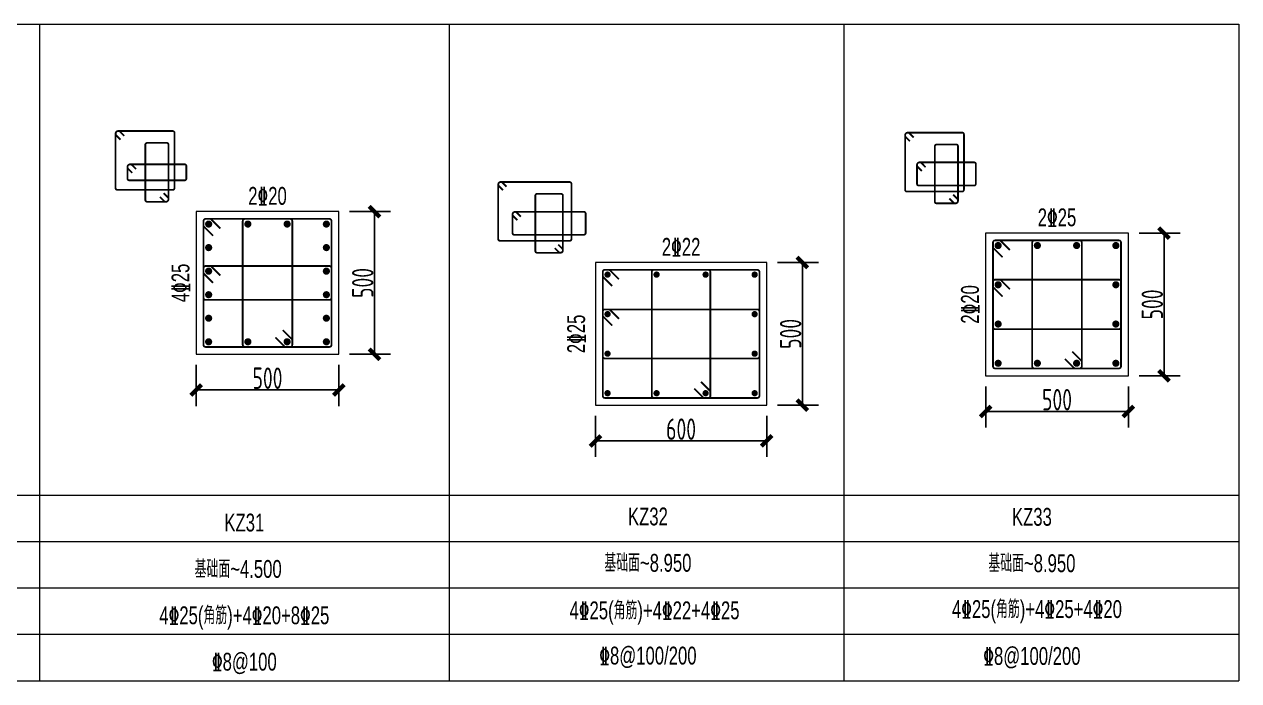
# Model space of a CAD drawing. Extents: x -695511 to 885008, y -751583 to -95266.
# Drawn here: x 291143 to 308165, y -265879 to -256679 of the extents above; entities that cross this region are included whole.
import ezdxf
from ezdxf.enums import TextEntityAlignment as Align

# ---------------------------------------------------------------- set-up
doc = ezdxf.new("R2010")
doc.units = 0
doc.header["$LTSCALE"] = 1000
doc.header["$MEASUREMENT"] = 0
for name, color, linetype, lineweight in [('柱原位标注', 7, 'Continuous', 18), ('柱尺寸标注', 3, 'Continuous', 18), ('柱截面轮廓', 7, 'Continuous', 18), ('柱箍筋', 1, 'Continuous', 25), ('柱纵筋', 1, 'Continuous', 70), ('柱表文字', 7, 'Continuous', 18), ('柱表边线', 253, 'Continuous', 18)]:
    doc.layers.add(name, color=color, linetype=linetype, lineweight=lineweight)
doc.styles.add('样式 1', font='GS_TXT.shx', dxfattribs={"width": 0.7, "height": 375, "bigfont": 'yjkchn.shx'})
doc.styles.add('盈建科标注', font='yjkeng.shx', dxfattribs={"width": 0.7, "height": 300, "bigfont": 'yjkchn.shx'})
doc.dimstyles.new('盈建科结构', dxfattribs={"dimscale": 150, "dimtxt": 2.5, "dimasz": 1, "dimexe": 1.5, "dimexo": 1.5, "dimgap": 1, "dimtad": 1, "dimdec": 0, "dimzin": 0, "dimdsep": 46, "dimtxsty": '盈建科标注', "dimblk": 'ARCHTICK', "dimcen": 0.09, "dimclrt": 7, "dimadec": 0, "dimazin": 0, "dimtfac": 1, "dimtdec": 4, "dimtix": 1, "dimtmove": 2, "dimatfit": 3, "dimfxl": 1, "dimtolj": 1, "dimtzin": 0, "dimarcsym": 0})

# ---------------------------------------------------------------- blocks, each defined once
blk = doc.blocks.new('_ArchTick')
at = {"color": 0, "linetype": 'ByBlock', "const_width": 0.4}
blk.add_lwpolyline([(-0.5, -0.5), (0.5, 0.5)], dxfattribs=at)
blk = doc.blocks.new('*D344')
at = {"layer": 'Defpoints', "color": 0, "transparency": 16777216}
for p in [(293552, -261304), (295552, -261304), (295552, -261804)]:
    blk.add_point(p, dxfattribs=at)
at = {"layer": '柱尺寸标注', "color": 0, "lineweight": -2, "transparency": 16777216}
for p, q in [((293552, -261454), (293552, -262029)), ((295552, -261454), (295552, -262029)), ((293552, -261804), (295552, -261804))]:
    blk.add_line(p, q, dxfattribs=at)
at = {"layer": '柱尺寸标注', "color": 0, "linetype": 'ByBlock', "lineweight": -2, "transparency": 16777216, "xscale": 150, "yscale": 150, "zscale": 150, "rotation": 180}
blk.add_blockref('_ArchTick', (293552, -261804), dxfattribs=at)
at = {"layer": '柱尺寸标注', "color": 0, "linetype": 'ByBlock', "lineweight": -2, "transparency": 16777216, "xscale": 150, "yscale": 150, "zscale": 150}
blk.add_blockref('_ArchTick', (295552, -261804), dxfattribs=at)
at = {"layer": '柱尺寸标注', "color": 7, "lineweight": 18, "transparency": 16777216, "insert": (294552, -261639), "char_height": 300, "attachment_point": 5, "style": '盈建科标注'}
blk.add_mtext('\\A1;500', dxfattribs=at)
blk = doc.blocks.new('*D345')
at = {"layer": 'Defpoints', "color": 0, "transparency": 16777216}
for p in [(295552, -259304), (296052, -259304), (295552, -261304)]:
    blk.add_point(p, dxfattribs=at)
at = {"layer": '柱尺寸标注', "color": 0, "lineweight": -2, "transparency": 16777216}
for p, q in [((295702, -259304), (296277, -259304)), ((296052, -261304), (296052, -259304)), ((295702, -261304), (296277, -261304))]:
    blk.add_line(p, q, dxfattribs=at)
at = {"layer": '柱尺寸标注', "color": 0, "linetype": 'ByBlock', "lineweight": -2, "transparency": 16777216, "xscale": 150, "yscale": 150, "zscale": 150}
for p, rotation in [((296052, -259304), 90), ((296052, -261304), 270)]:
    blk.add_blockref('_ArchTick', p, dxfattribs=dict(at, rotation=rotation))
at = {"layer": '柱尺寸标注', "color": 7, "lineweight": 18, "transparency": 16777216, "insert": (295887, -260304), "char_height": 300, "attachment_point": 5, "rotation": 90, "style": '盈建科标注'}
blk.add_mtext('\\A1;500', dxfattribs=at)
blk = doc.blocks.new('*D346')
at = {"layer": 'Defpoints', "color": 0, "transparency": 16777216}
for p in [(299149, -262018), (301549, -262018), (301549, -262518)]:
    blk.add_point(p, dxfattribs=at)
at = {"layer": '柱尺寸标注', "color": 0, "lineweight": -2, "transparency": 16777216}
for p, q in [((299149, -262168), (299149, -262743)), ((301549, -262168), (301549, -262743)), ((299149, -262518), (301549, -262518))]:
    blk.add_line(p, q, dxfattribs=at)
at = {"layer": '柱尺寸标注', "color": 0, "linetype": 'ByBlock', "lineweight": -2, "transparency": 16777216, "xscale": 150, "yscale": 150, "zscale": 150, "rotation": 180}
blk.add_blockref('_ArchTick', (299149, -262518), dxfattribs=at)
at = {"layer": '柱尺寸标注', "color": 0, "linetype": 'ByBlock', "lineweight": -2, "transparency": 16777216, "xscale": 150, "yscale": 150, "zscale": 150}
blk.add_blockref('_ArchTick', (301549, -262518), dxfattribs=at)
at = {"layer": '柱尺寸标注', "color": 7, "lineweight": 18, "transparency": 16777216, "insert": (300349, -262353), "char_height": 300, "attachment_point": 5, "style": '盈建科标注'}
blk.add_mtext('\\A1;600', dxfattribs=at)
blk = doc.blocks.new('*D347')
at = {"layer": 'Defpoints', "color": 0, "transparency": 16777216}
for p in [(301549, -260018), (302049, -260018), (301549, -262018)]:
    blk.add_point(p, dxfattribs=at)
at = {"layer": '柱尺寸标注', "color": 0, "lineweight": -2, "transparency": 16777216}
for p, q in [((301699, -260018), (302274, -260018)), ((302049, -262018), (302049, -260018)), ((301699, -262018), (302274, -262018))]:
    blk.add_line(p, q, dxfattribs=at)
at = {"layer": '柱尺寸标注', "color": 0, "linetype": 'ByBlock', "lineweight": -2, "transparency": 16777216, "xscale": 150, "yscale": 150, "zscale": 150}
for p, rotation in [((302049, -260018), 90), ((302049, -262018), 270)]:
    blk.add_blockref('_ArchTick', p, dxfattribs=dict(at, rotation=rotation))
at = {"layer": '柱尺寸标注', "color": 7, "lineweight": 18, "transparency": 16777216, "insert": (301884, -261018), "char_height": 300, "attachment_point": 5, "rotation": 90, "style": '盈建科标注'}
blk.add_mtext('\\A1;500', dxfattribs=at)
blk = doc.blocks.new('*D348')
at = {"layer": 'Defpoints', "color": 0, "transparency": 16777216}
for p in [(304618, -261605), (306618, -261605), (306618, -262105)]:
    blk.add_point(p, dxfattribs=at)
at = {"layer": '柱尺寸标注', "color": 0, "lineweight": -2, "transparency": 16777216}
for p, q in [((304618, -261755), (304618, -262330)), ((306618, -261755), (306618, -262330)), ((304618, -262105), (306618, -262105))]:
    blk.add_line(p, q, dxfattribs=at)
at = {"layer": '柱尺寸标注', "color": 0, "linetype": 'ByBlock', "lineweight": -2, "transparency": 16777216, "xscale": 150, "yscale": 150, "zscale": 150, "rotation": 180}
blk.add_blockref('_ArchTick', (304618, -262105), dxfattribs=at)
at = {"layer": '柱尺寸标注', "color": 0, "linetype": 'ByBlock', "lineweight": -2, "transparency": 16777216, "xscale": 150, "yscale": 150, "zscale": 150}
blk.add_blockref('_ArchTick', (306618, -262105), dxfattribs=at)
at = {"layer": '柱尺寸标注', "color": 7, "lineweight": 18, "transparency": 16777216, "insert": (305618, -261940), "char_height": 300, "attachment_point": 5, "style": '盈建科标注'}
blk.add_mtext('\\A1;500', dxfattribs=at)
blk = doc.blocks.new('*D349')
at = {"layer": 'Defpoints', "color": 0, "transparency": 16777216}
for p in [(306618, -259605), (307118, -259605), (306618, -261605)]:
    blk.add_point(p, dxfattribs=at)
at = {"layer": '柱尺寸标注', "color": 0, "lineweight": -2, "transparency": 16777216}
for p, q in [((306768, -259605), (307343, -259605)), ((307118, -261605), (307118, -259605)), ((306768, -261605), (307343, -261605))]:
    blk.add_line(p, q, dxfattribs=at)
at = {"layer": '柱尺寸标注', "color": 0, "linetype": 'ByBlock', "lineweight": -2, "transparency": 16777216, "xscale": 150, "yscale": 150, "zscale": 150}
for p, rotation in [((307118, -259605), 90), ((307118, -261605), 270)]:
    blk.add_blockref('_ArchTick', p, dxfattribs=dict(at, rotation=rotation))
at = {"layer": '柱尺寸标注', "color": 7, "lineweight": 18, "transparency": 16777216, "insert": (306953, -260605), "char_height": 300, "attachment_point": 5, "rotation": 90, "style": '盈建科标注'}
blk.add_mtext('\\A1;500', dxfattribs=at)

msp = doc.modelspace()

# ---------------------------------------------------------------- linework, layer by layer
at = {"layer": '柱截面轮廓', "lineweight": 18}
for points in [[(295552.1, -259303.8), (293552.1, -259303.8), (293552.1, -261303.8), (295552.1, -261303.8)], [(306617.7, -259604.8), (304617.7, -259604.8), (304617.7, -261604.8), (306617.7, -261604.8)], [(301549, -260018.3), (299149, -260018.3), (299149, -262018.3), (301549, -262018.3)]]:
    msp.add_lwpolyline(points, close=True, dxfattribs=at)
at = {"layer": '柱箍筋', "lineweight": 25, "const_width": 25}
for points in [[(292543.5, -258242.2), (292486.9, -258185.7, 0.6681786), (292422.9, -258212.2), (292422.9, -258974.7, 0.4142136), (292447.9, -258999.7), (293222.9, -258999.7, 0.4142136), (293247.9, -258974.7), (293247.9, -258199.7, 0.4142136), (293222.9, -258174.7), (292460.4, -258174.7, 0.6681786), (292433.9, -258238.7), (292490.5, -258295.3)], [(303609.1, -258264.7), (303552.5, -258208.2, 0.6681786), (303488.5, -258234.7), (303488.5, -258997.2, 0.4142136), (303513.5, -259022.2), (304288.5, -259022.2, 0.4142136), (304313.5, -258997.2), (304313.5, -258222.2, 0.4142136), (304288.5, -258197.2), (303526, -258197.2, 0.6681786), (303499.5, -258261.2), (303556, -258317.8)], [(293044, -259098.8), (293100.5, -259155.4, 0.6681786), (293164.6, -259128.8), (293164.6, -258366.3, 0.4142136), (293139.6, -258341.3), (292864.6, -258341.3, 0.4142136), (292839.6, -258366.3), (292839.6, -259141.3, 0.4142136), (292864.6, -259166.3), (293127.1, -259166.3, 0.6681786), (293153.6, -259102.3), (293097, -259045.7)], [(304109.6, -259121.3), (304166.1, -259177.9, 0.6681786), (304230.2, -259151.3), (304230.2, -258388.8, 0.4142136), (304205.2, -258363.8), (303930.2, -258363.8, 0.4142136), (303905.2, -258388.8), (303905.2, -259163.8, 0.4142136), (303930.2, -259188.8), (304192.7, -259188.8, 0.6681786), (304219.2, -259124.8), (304162.6, -259068.2)], [(292657.1, -258761.9), (292600.5, -258705.4, -0.6681786), (292627.1, -258641.3), (293389.6, -258641.3, -0.4142136), (293414.6, -258666.3), (293414.6, -258841.3, -0.4142136), (293389.6, -258866.3), (292614.6, -258866.3, -0.4142136), (292589.6, -258841.3), (292589.6, -258678.8, -0.6681786), (292653.6, -258652.3), (292710.2, -258708.9)], [(303722.7, -258734.4), (303666.1, -258677.9, -0.6681786), (303692.7, -258613.8), (304455.2, -258613.8, -0.4142136), (304480.2, -258638.8), (304480.2, -258913.8, -0.4142136), (304455.2, -258938.8), (303680.2, -258938.8, -0.4142136), (303655.2, -258913.8), (303655.2, -258651.3, -0.6681786), (303719.2, -258624.8), (303775.7, -258681.4)], [(297902, -258955.8), (297845.4, -258899.3, 0.6681786), (297786.5, -258923.7), (297786.5, -259689.2, 0.4142136), (297811.5, -259714.2), (298786.5, -259714.2, 0.4142136), (298811.5, -259689.2), (298811.5, -258914.2, 0.4142136), (298786.5, -258889.2), (297821, -258889.2, 0.6681786), (297796.6, -258948.1), (297853.2, -259004.6)], [(298577.4, -259814.2), (298633.9, -259870.7, 0.6681786), (298692.8, -259846.3), (298692.8, -259080.8, 0.4142136), (298667.8, -259055.8), (298330.2, -259055.8, 0.4142136), (298305.2, -259080.8), (298305.2, -259855.8, 0.4142136), (298330.2, -259880.8), (298658.3, -259880.8, 0.6681786), (298682.7, -259821.9), (298626.1, -259765.4)], [(293891.5, -259540.7), (293766.2, -259415.5, 0.1989124), (293744.2, -259406.3), (293685.8, -259406.3, 0.4142136), (293654.6, -259437.6), (293654.6, -261170.1, 0.4142136), (293685.8, -261201.3), (295418.3, -261201.3, 0.4142136), (295449.6, -261170.1), (295449.6, -259437.6, 0.4142136), (295418.3, -259406.3), (293685.8, -259406.3, 0.4142136), (293654.6, -259437.6), (293654.6, -259495.9, 0.1989124), (293663.7, -259518), (293788.9, -259643.2)], [(294662.7, -261067), (294787.9, -261192.2, 0.1989124), (294810, -261201.3), (294868.3, -261201.3, 0.4142136), (294899.6, -261170.1), (294899.6, -259437.6, 0.4142136), (294868.3, -259406.3), (294235.8, -259406.3, 0.4142136), (294204.6, -259437.6), (294204.6, -261170.1, 0.4142136), (294235.8, -261201.3), (294868.3, -261201.3, 0.4142136), (294899.6, -261170.1), (294899.6, -261111.7, 0.1989124), (294890.4, -261089.7), (294765.2, -260964.4)], [(298053.2, -259423.3), (297996.6, -259366.7, -0.6681786), (298021, -259307.8), (298986.5, -259307.8, -0.4142136), (299011.5, -259332.8), (299011.5, -259603.8, -0.4142136), (298986.5, -259628.8), (298011.5, -259628.8, -0.4142136), (297986.5, -259603.8), (297986.5, -259342.3, -0.6681786), (298045.4, -259317.9), (298102, -259374.5)], [(304957.1, -259841.7), (304831.8, -259716.5, 0.1989124), (304809.7, -259707.3), (304751.4, -259707.3, 0.4142136), (304720.2, -259738.6), (304720.2, -261471.1, 0.4142136), (304751.4, -261502.3), (306483.9, -261502.3, 0.4142136), (306515.2, -261471.1), (306515.2, -259738.6, 0.4142136), (306483.9, -259707.3), (304751.4, -259707.3, 0.4142136), (304720.2, -259738.6), (304720.2, -259796.9, 0.1989124), (304729.3, -259819), (304854.5, -259944.2)], [(305728.3, -261368), (305853.5, -261493.2, 0.1989124), (305875.6, -261502.3), (305933.9, -261502.3, 0.4142136), (305965.2, -261471.1), (305965.2, -259738.6, 0.4142136), (305933.9, -259707.3), (305301.4, -259707.3, 0.4142136), (305270.2, -259738.6), (305270.2, -261471.1, 0.4142136), (305301.4, -261502.3), (305933.9, -261502.3, 0.4142136), (305965.2, -261471.1), (305965.2, -261412.7, 0.1989124), (305956, -261390.7), (305830.8, -261265.4)], [(293788.9, -260303.2), (293663.7, -260178, -0.1989124), (293654.6, -260155.9), (293654.6, -260097.6, -0.4142136), (293685.8, -260066.3), (295418.3, -260066.3, -0.4142136), (295449.6, -260097.6), (295449.6, -260510.1, -0.4142136), (295418.3, -260541.3), (293685.8, -260541.3, -0.4142136), (293654.6, -260510.1), (293654.6, -260097.6, -0.4142136), (293685.8, -260066.3), (293744.2, -260066.3, -0.1989124), (293766.2, -260075.5), (293891.5, -260200.7)], [(299478.1, -260253.4), (299353.8, -260129.1, 0.1989124), (299333.8, -260120.8), (299279.7, -260120.8, 0.4142136), (299251.5, -260149.1), (299251.5, -261887.6, 0.4142136), (299279.7, -261915.8), (301418.2, -261915.8, 0.4142136), (301446.5, -261887.6), (301446.5, -260149.1, 0.4142136), (301418.2, -260120.8), (299279.7, -260120.8, 0.4142136), (299251.5, -260149.1), (299251.5, -260203.2, 0.1989124), (299259.8, -260223.2), (299384.1, -260347.5)], [(300532.5, -261783.2), (300656.8, -261907.6, 0.1989124), (300676.8, -261915.8), (300730.9, -261915.8, 0.4142136), (300759.2, -261887.6), (300759.2, -260149.1, 0.4142136), (300730.9, -260120.8), (299967.1, -260120.8, 0.4142136), (299938.8, -260149.1), (299938.8, -261887.6, 0.4142136), (299967.1, -261915.8), (300730.9, -261915.8, 0.4142136), (300759.2, -261887.6), (300759.2, -261833.5, 0.1989124), (300750.9, -261813.5), (300626.5, -261689.2)], [(304854.5, -260494.2), (304729.3, -260369, -0.1989124), (304720.2, -260346.9), (304720.2, -260288.6, -0.4142136), (304751.4, -260257.3), (306483.9, -260257.3, -0.4142136), (306515.2, -260288.6), (306515.2, -260921.1, -0.4142136), (306483.9, -260952.3), (304751.4, -260952.3, -0.4142136), (304720.2, -260921.1), (304720.2, -260288.6, -0.4142136), (304751.4, -260257.3), (304809.7, -260257.3, -0.1989124), (304831.8, -260266.5), (304957.1, -260391.7)], [(299384.1, -260901.5), (299259.8, -260777.2, -0.1989124), (299251.5, -260757.2), (299251.5, -260703.1, -0.4142136), (299279.7, -260674.8), (301418.2, -260674.8, -0.4142136), (301446.5, -260703.1), (301446.5, -261333.6, -0.4142136), (301418.2, -261361.8), (299279.7, -261361.8, -0.4142136), (299251.5, -261333.6), (299251.5, -260703.1, -0.4142136), (299279.7, -260674.8), (299333.8, -260674.8, -0.1989124), (299353.8, -260683.1), (299478.1, -260807.4)]]:
    msp.add_lwpolyline(points, format="xyb", dxfattribs=at)
at = {"layer": '柱纵筋', "lineweight": 70}
for points, const_width in [([(293752.1, -259478.8, 1), (293702.1, -259478.8, 1)], 50), ([(295402.1, -259478.8, 1), (295352.1, -259478.8, 1)], 50), ([(304817.7, -259779.8, 1), (304767.7, -259779.8, 1)], 50), ([(306467.7, -259779.8, 1), (306417.7, -259779.8, 1)], 50), ([(293752.1, -259808.8, 1), (293702.1, -259808.8, 1)], 50), ([(295402.1, -259808.8, 1), (295352.1, -259808.8, 1)], 50), ([(293752.1, -260138.8, 1), (293702.1, -260138.8, 1)], 50), ([(295402.1, -260138.8, 1), (295352.1, -260138.8, 1)], 50), ([(299340, -260187.3, 1), (299296, -260187.3, 1)], 44), ([(300027.3, -260187.3, 1), (299983.3, -260187.3, 1)], 44), ([(300714.7, -260187.3, 1), (300670.7, -260187.3, 1)], 44), ([(301402, -260187.3, 1), (301358, -260187.3, 1)], 44), ([(293752.1, -260468.8, 1), (293702.1, -260468.8, 1)], 50), ([(295402.1, -260468.8, 1), (295352.1, -260468.8, 1)], 50), ([(293752.1, -260798.8, 1), (293702.1, -260798.8, 1)], 50), ([(295402.1, -260798.8, 1), (295352.1, -260798.8, 1)], 50), ([(293752.1, -261128.8, 1), (293702.1, -261128.8, 1)], 50), ([(295402.1, -261128.8, 1), (295352.1, -261128.8, 1)], 50), ([(304817.7, -261429.8, 1), (304767.7, -261429.8, 1)], 50), ([(306467.7, -261429.8, 1), (306417.7, -261429.8, 1)], 50), ([(299340, -261849.3, 1), (299296, -261849.3, 1)], 44), ([(300027.3, -261849.3, 1), (299983.3, -261849.3, 1)], 44), ([(300714.7, -261849.3, 1), (300670.7, -261849.3, 1)], 44), ([(301402, -261849.3, 1), (301358, -261849.3, 1)], 44)]:
    msp.add_lwpolyline(points, format="xyb", close=True, dxfattribs=dict(at, const_width=const_width))
at = {"layer": '柱纵筋', "lineweight": 35}
for points, const_width in [([(294302.1, -259478.8, 1), (294252.1, -259478.8, 1)], 50), ([(294852.1, -259478.8, 1), (294802.1, -259478.8, 1)], 50), ([(305367.7, -259779.8, 1), (305317.7, -259779.8, 1)], 50), ([(305917.7, -259779.8, 1), (305867.7, -259779.8, 1)], 50), ([(304817.7, -260329.8, 1), (304767.7, -260329.8, 1)], 50), ([(306467.7, -260329.8, 1), (306417.7, -260329.8, 1)], 50), ([(299340, -260741.3, 1), (299296, -260741.3, 1)], 44), ([(301402, -260741.3, 1), (301358, -260741.3, 1)], 44), ([(304817.7, -260879.8, 1), (304767.7, -260879.8, 1)], 50), ([(306467.7, -260879.8, 1), (306417.7, -260879.8, 1)], 50), ([(294302.1, -261128.8, 1), (294252.1, -261128.8, 1)], 50), ([(294852.1, -261128.8, 1), (294802.1, -261128.8, 1)], 50), ([(299340, -261295.3, 1), (299296, -261295.3, 1)], 44), ([(301402, -261295.3, 1), (301358, -261295.3, 1)], 44), ([(305367.7, -261429.8, 1), (305317.7, -261429.8, 1)], 50), ([(305917.7, -261429.8, 1), (305867.7, -261429.8, 1)], 50)]:
    msp.add_lwpolyline(points, format="xyb", close=True, dxfattribs=dict(at, const_width=const_width))
at = {"layer": '柱表边线', "lineweight": 18}
for p, q in [((285608.9, -256678.8), (291354.3, -256678.8)), ((291354.3, -256678.8), (291354.3, -263278.8)), ((291354.3, -256678.8), (291354.3, -263278.8)), ((291354.3, -256678.8), (291354.3, -263278.8)), ((291354.3, -256678.8), (297099.8, -256678.8)), ((297099.8, -256678.8), (297099.8, -263278.8)), ((297099.8, -256678.8), (297099.8, -263278.8)), ((297099.8, -256678.8), (302632.2, -256678.8)), ((302632.2, -256678.8), (302632.2, -263278.8)), ((302632.2, -256678.8), (302632.2, -263278.8)), ((302632.2, -256678.8), (308164.7, -256678.8)), ((308164.7, -256678.8), (308164.7, -263278.8)), ((308164.7, -256678.8), (308164.7, -263278.8)), ((285608.9, -263278.8), (291354.3, -263278.8)), ((291354.3, -263278.8), (291354.3, -263928.8)), ((291354.3, -263278.8), (291354.3, -263928.8)), ((291354.3, -263278.8), (297099.8, -263278.8)), ((291354.3, -263278.8), (291354.3, -263928.8)), ((297099.8, -263278.8), (297099.8, -263928.8)), ((297099.8, -263278.8), (297099.8, -263928.8)), ((297099.8, -263278.8), (302632.2, -263278.8)), ((302632.2, -263278.8), (302632.2, -263928.8)), ((302632.2, -263278.8), (302632.2, -263928.8)), ((302632.2, -263278.8), (308164.7, -263278.8)), ((308164.7, -263278.8), (308164.7, -263928.8)), ((308164.7, -263278.8), (308164.7, -263928.8)), ((285608.9, -263928.8), (291354.3, -263928.8)), ((291354.3, -263928.8), (291354.3, -264578.8)), ((291354.3, -263928.8), (291354.3, -264578.8)), ((291354.3, -263928.8), (297099.8, -263928.8)), ((291354.3, -263928.8), (291354.3, -264578.8)), ((297099.8, -263928.8), (297099.8, -264578.8)), ((297099.8, -263928.8), (297099.8, -264578.8)), ((297099.8, -263928.8), (302632.2, -263928.8)), ((302632.2, -263928.8), (302632.2, -264578.8)), ((302632.2, -263928.8), (302632.2, -264578.8)), ((302632.2, -263928.8), (308164.7, -263928.8)), ((308164.7, -263928.8), (308164.7, -264578.8)), ((308164.7, -263928.8), (308164.7, -264578.8)), ((285608.9, -264578.8), (291354.3, -264578.8)), ((291354.3, -264578.8), (291354.3, -265228.8)), ((291354.3, -264578.8), (291354.3, -265228.8)), ((291354.3, -264578.8), (297099.8, -264578.8)), ((291354.3, -264578.8), (291354.3, -265228.8)), ((297099.8, -264578.8), (297099.8, -265228.8)), ((297099.8, -264578.8), (297099.8, -265228.8)), ((297099.8, -264578.8), (302632.2, -264578.8)), ((302632.2, -264578.8), (302632.2, -265228.8)), ((302632.2, -264578.8), (302632.2, -265228.8)), ((302632.2, -264578.8), (308164.7, -264578.8)), ((308164.7, -264578.8), (308164.7, -265228.8)), ((308164.7, -264578.8), (308164.7, -265228.8)), ((285608.9, -265228.8), (291354.3, -265228.8)), ((291354.3, -265228.8), (291354.3, -265878.8)), ((291354.3, -265228.8), (291354.3, -265878.8)), ((291354.3, -265228.8), (297099.8, -265228.8)), ((291354.3, -265228.8), (291354.3, -265878.8)), ((297099.8, -265228.8), (297099.8, -265878.8)), ((297099.8, -265228.8), (297099.8, -265878.8)), ((297099.8, -265228.8), (302632.2, -265228.8)), ((302632.2, -265228.8), (302632.2, -265878.8)), ((302632.2, -265228.8), (302632.2, -265878.8)), ((302632.2, -265228.8), (308164.7, -265228.8)), ((308164.7, -265228.8), (308164.7, -265878.8)), ((308164.7, -265228.8), (308164.7, -265878.8)), ((285608.9, -265878.8), (291354.3, -265878.8)), ((291354.3, -265878.8), (297099.8, -265878.8)), ((297099.8, -265878.8), (302632.2, -265878.8)), ((302632.2, -265878.8), (308164.7, -265878.8))]:
    msp.add_line(p, q, dxfattribs=at)

# ---------------------------------------------------------------- texts
at = {"layer": '柱原位标注', "style": '样式 1', "width": 0.7}
for s, p in [('2%%13220', (294552.1, -259283.8)), ('2%%13225', (305617.7, -259584.8)), ('2%%13222', (300349, -259998.3))]:
    msp.add_text(s, height=250, dxfattribs=at).set_placement(p, align=Align.BOTTOM_CENTER)
for s, p in [('4%%13225', (293532.1, -260303.8)), ('2%%13220', (304597.7, -260604.8)), ('2%%13225', (299078, -261018.3))]:
    msp.add_text(s, height=250, rotation=90, dxfattribs=at).set_placement(p, align=Align.BOTTOM_CENTER)
at = {"layer": '柱表文字', "style": '样式 1', "width": 0.7}
for s, p in [('KZ32', (299884, -263576.8)), ('KZ33', (305266.2, -263582.3)), ('KZ31', (294227.1, -263662.3)), ('基础面~4.500', (294140.6, -264312.3)), ('基础面~8.950', (299884, -264226.8)), ('基础面~8.950', (305266.2, -264232.3)), ('4%%13225(角筋)+4%%13220+8%%13225', (294227.1, -264962.3)), ('4%%13225(角筋)+4%%13222+4%%13225', (299976.6, -264892.8)), ('4%%13225(角筋)+4%%13225+4%%13220', (305336.7, -264874.8)), ('%%1328@100', (294227.1, -265612.3)), ('%%1328@100/200', (299884, -265526.8)), ('%%1328@100/200', (305266.2, -265532.3))]:
    msp.add_text(s, height=250, dxfattribs=at).set_placement(p, align=Align.MIDDLE_CENTER)

# ---------------------------------------------------------------- dimensions: what is measured, and where the dimension line sits
at = {"layer": '柱尺寸标注', "lineweight": 18}
for p1, p2, picture, middle in [((295552.1, -261303.8), (295552.1, -259303.8), '*D345', (295887.1, -260303.8)), ((306617.7, -261604.8), (306617.7, -259604.8), '*D349', (306952.7, -260604.8)), ((301549, -262018.3), (301549, -260018.3), '*D347', (301884, -261018.3)), ((293552.1, -261303.8), (295552.1, -261303.8), '*D344', (294552.1, -261638.8)), ((304617.7, -261604.8), (306617.7, -261604.8), '*D348', (305617.7, -261939.8)), ((299149, -262018.3), (301549, -262018.3), '*D346', (300349, -262353.3))]:
    dim = msp.add_aligned_dim(p1=p1, p2=p2, distance=-500, dimstyle='盈建科结构', override={"dimexo": 1, "dimgap": 0.1, "dimlfac": 0.25, "dimrnd": 5}, dxfattribs=at)
    dim.commit()
    dim.dimension.update_dxf_attribs({"geometry": picture, "text_midpoint": middle})

doc.saveas('drawing.dxf')
